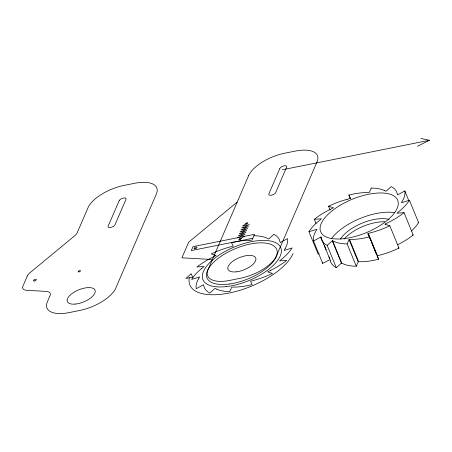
<?xml version="1.0" encoding="UTF-8"?>
<svg xmlns="http://www.w3.org/2000/svg" width="452" height="452" viewBox="0 0 452 452"><rect width="100%" height="100%" fill="white"/><g stroke="black" fill="none" stroke-linecap="round" stroke-linejoin="round"><path stroke-width="0.68" d="M349.097 239.453L347.13 243.899L356.295 266.239A47.177 20.532 -22.3 0 1 343.288 263.849L341.429 263.053L336.328 267.714A47.177 20.532 -22.3 0 1 330.401 260.917M371.228 188.077L369.318 192.507L366.391 192.575A47.177 20.532 -22.3 0 0 348.882 195.066L350.402 198.801M356.295 266.239L358.204 261.804L349.04 239.464M198.524 278.867L199.603 276.918L191.625 279.421A47.177 20.532 -22.3 0 1 201.745 268.448M285.178 248.493L284.105 250.436L292.077 247.939A47.177 20.532 -22.3 0 1 281.958 258.911L279.59 260.889L286.715 260.358A47.177 20.532 -22.3 0 1 270.81 270.268M336.328 267.714L327.163 245.374L332.395 240.718M237.232 202.05L188.682 242.165L181.924 257.815L212.429 259.505M201.733 268.443L204.112 266.471L196.987 266.996A47.177 20.532 -22.3 0 1 212.898 257.086L216.096 255.465L211.237 253.917A47.177 20.532 -22.3 0 1 229.78 247.035L233.187 246.091L231.548 242.769A47.177 20.532 -22.3 0 1 249.058 240.278M377.358 255.764L380.409 254.979A47.177 20.532 -22.3 0 0 398.963 248.097L389.793 225.746L384.934 224.198L388.144 222.582A47.177 20.532 -22.3 0 0 404.06 212.672L413.207 235.006A47.177 20.532 -22.3 0 1 397.76 244.69M246.758 223.373L242.498 226.017L249.334 224.644L241.65 227.972L248.493 226.599L240.809 229.927L247.645 228.559L239.961 231.887L246.798 230.514L239.119 233.842L245.956 232.469L238.272 235.797L245.108 234.43L237.43 237.752M240.001 239.023L244.266 236.385M328.988 256.742L330.135 259.533L322.7 263.369L313.541 241.029L320.784 237.051L321.547 238.588M417.456 146.267L429.4 140.295L420.835 138.436M270.816 270.273L267.607 271.889L272.466 273.437A47.177 20.532 -22.3 0 1 253.922 280.325L250.521 281.268L252.154 284.585A47.177 20.532 -22.3 0 1 234.644 287.082L231.712 287.156L229.802 291.591A47.177 20.532 -22.3 0 1 216.796 289.201M368.222 233.413L371.25 232.639A47.177 20.532 -22.3 0 0 389.799 225.757M377.414 255.742L368.278 233.39M411.36 231.04A47.177 20.532 -22.3 0 0 418.586 222.582L409.405 200.247L401.432 202.745L402.506 200.801A47.177 20.532 -22.3 0 0 404.839 190.936M319.112 253.753L318.118 254.069L308.953 231.723L316.931 229.226L315.852 231.175A47.177 20.532 -22.3 0 0 313.518 241.04M418.066 222.746L418.569 222.587M347.108 199.332L350.515 198.4L348.876 195.078M349.419 239.39L351.967 239.396A47.177 20.532 -22.3 0 0 369.476 236.904L378.646 259.233A47.177 20.532 -22.3 0 1 361.137 261.731L358.634 261.719L349.469 239.379M282.398 169.76L429.4 140.295M252.832 238.244L191.298 250.577L192.987 246.662L254.521 234.328L251.99 240.198L249.063 240.266M404.043 212.666L396.918 213.197L399.297 211.22A47.177 20.532 -22.3 0 0 409.427 200.242M412.314 235.074L413.207 235.006M332.525 240.73L334.113 241.521A47.177 20.532 -22.3 0 0 347.119 243.91M341.729 263.075L332.565 240.735M341.407 263.047L332.248 240.707M330.09 209.948L328.564 206.225L333.423 207.773L330.22 209.389A47.177 20.532 -22.3 0 0 314.304 219.299M398.348 247.894L398.958 248.086M384.245 190.456L386.11 191.264L391.195 186.597A47.177 20.532 -22.3 0 1 397.122 193.394L397.574 194.919L404.817 190.942L408.828 200.716M216.785 289.212L214.92 288.399L209.835 293.065A47.177 20.532 -22.3 0 1 203.908 286.269L203.457 284.749L196.213 288.721A47.177 20.532 -22.3 0 1 198.535 278.861M320.796 237.063L322.502 241.244M369.482 236.893L367.843 233.571L369.374 237.294M377.211 256.329L377.522 256.951M377.623 257.16L378.646 259.233M385.279 223.955L385.663 224.881M369.566 237.763L370.137 239.159M370.329 239.622L370.708 240.554M371.855 243.345L372.425 244.741M372.617 245.21L373.002 246.142M373.572 247.538L375.674 252.657M375.861 253.12L376.437 254.516M316.033 223.491L314.315 219.305L321.44 218.779L319.061 220.751A47.177 20.532 -22.3 0 0 308.931 231.729M322.688 241.379L323.835 244.17M324.406 245.566L324.79 246.498M324.982 246.967L326.124 249.758M323.078 242.639L323.457 243.571M323.649 244.035L326.513 251.018M326.706 251.481L327.468 253.346M327.655 253.809L328.802 256.6M328.994 257.069L329.757 258.928M330.237 260.245L330.384 260.923M320.971 237.193L321.219 238.583A47.177 20.532 -22.3 0 0 327.146 245.385M328.559 206.219A47.177 20.532 -22.3 0 1 347.108 199.343M322.677 263.38A47.177 20.532 -22.3 0 1 322.592 262.804M371.239 188.06A47.177 20.532 -22.3 0 1 384.234 190.462M344.096 239.068A29.973 13.046 -22.3 0 1 384.81 221.757M331.44 238.735A41.607 18.108 -22.3 0 1 394.579 212.649M340.554 239.046A29.973 13.046 -22.3 0 1 362.544 222.96A29.973 13.046 -22.3 0 1 389.183 219.486M253.911 235.752A47.177 20.532 -22.3 0 1 266.906 238.153L268.782 238.955L273.867 234.289A47.177 20.532 -22.3 0 1 279.794 241.085L280.246 242.611L287.489 238.633A47.177 20.532 -22.3 0 1 285.167 248.493M293.133 253.402A56.206 24.459 -22.3 0 1 232.633 292.274A56.206 24.459 -22.3 0 1 189.343 277.777M27.318 275.963L22.905 286.178A11.243 4.893 -22.3 0 0 26.741 290.325L46.257 291.404A11.243 4.893 -22.3 0 1 50.093 295.546L47.381 301.823A31.713 13.803 -22.3 0 0 69.167 312.586L79.665 310.484A31.713 13.803 -22.3 0 0 115.752 288.122L156.358 194.061A31.713 13.803 -22.3 0 0 134.572 183.303L124.074 185.405A31.713 13.803 -22.3 0 0 87.987 207.767L77.241 232.65A11.243 4.893 -22.3 0 1 74.54 235.91L30.018 272.703A11.243 4.893 -22.3 0 0 27.318 275.963M119.147 200.694L108.164 226.13A3.746 1.633 -22.3 0 0 110.74 227.401A3.746 1.633 -22.3 0 0 115.006 224.757L125.984 199.321A3.746 1.633 -22.3 0 0 123.413 198.049A3.746 1.633 -22.3 0 0 119.147 200.694M248.662 175.562L208.056 269.624A31.713 13.803 -22.3 0 0 229.842 280.381L240.345 278.279A31.713 13.803 -22.3 0 0 276.432 255.917L317.038 161.861A31.713 13.803 -22.3 0 0 295.252 151.098L284.749 153.2A31.713 13.803 -22.3 0 0 248.662 175.562M279.822 168.489L268.844 193.925A3.746 1.633 -22.3 0 0 271.415 195.196A3.746 1.633 -22.3 0 0 275.68 192.552L286.658 167.116A3.746 1.633 -22.3 0 0 284.088 165.844A3.746 1.633 -22.3 0 0 279.822 168.489M191.032 273.867L185.919 278.46L192.761 277.093L191.032 273.867M344.351 238.594A41.607 18.108 -22.3 0 0 397.929 200.914A41.607 18.108 -22.3 0 0 335.254 208.451A41.607 18.108 -22.3 0 0 344.351 238.594M75.574 304.055A14.989 6.526 -22.3 0 0 95.169 290.579A14.989 6.526 -22.3 0 0 72.783 293.015A14.989 6.526 -22.3 0 0 75.574 304.055M236.249 271.85A14.989 6.526 -22.3 0 0 255.843 258.374A14.989 6.526 -22.3 0 0 233.458 260.81A14.989 6.526 -22.3 0 0 236.249 271.85M78.874 271.895A1.22 0.531 -22.3 0 0 80.467 270.793A1.22 0.531 -22.3 0 0 78.637 270.997A1.22 0.531 -22.3 0 0 78.874 271.895M34.369 280.969A1.542 0.672 -22.3 0 0 36.318 279.562A1.542 0.672 -22.3 0 0 33.968 279.878A1.542 0.672 -22.3 0 0 34.369 280.969M229.3 284.031A37.669 16.396 -22.3 0 0 276.793 249.623A37.669 16.396 -22.3 0 0 219.463 257.38A37.669 16.396 -22.3 0 0 229.3 284.031M226.136 286.619A42.064 18.306 -22.3 0 0 281.127 248.792A42.064 18.306 -22.3 0 0 218.293 255.623A42.064 18.306 -22.3 0 0 226.136 286.619M195.044 248.769A1.542 0.672 -22.3 0 0 196.993 247.357A1.542 0.672 -22.3 0 0 194.642 247.673A1.542 0.672 -22.3 0 0 195.044 248.769M239.549 239.69A1.22 0.531 -22.3 0 0 241.142 238.594A1.22 0.531 -22.3 0 0 239.311 238.797A1.22 0.531 -22.3 0 0 239.549 239.69M246.351 224.006A1.17 0.508 -22.3 0 0 247.849 222.949A1.17 0.508 -22.3 0 0 246.086 223.164A1.17 0.508 -22.3 0 0 246.351 224.006"/></g></svg>
